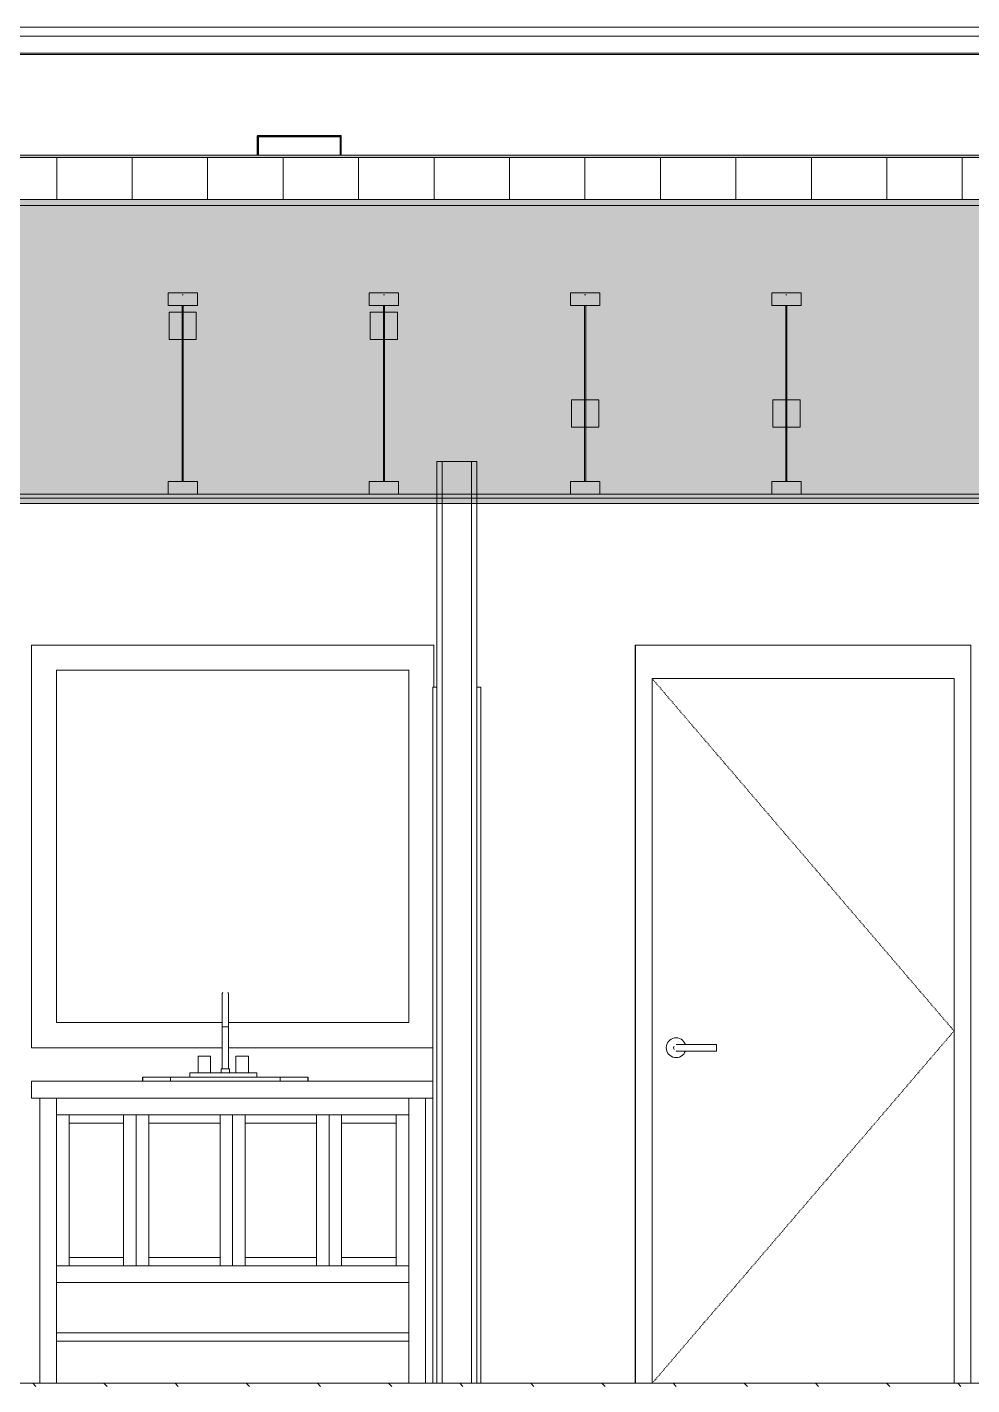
# Model space of a CAD drawing. Header units: inches. Extents: x -4168 to 1483, y -300 to 637.
# Drawn here: x -3323.2 to -3210.5, y 267.8 to 429.7 of the extents above; entities that cross this region are included whole.
import ezdxf

# ---------------------------------------------------------------- set-up
doc = ezdxf.new("R2010")
doc.units = ezdxf.units.IN
doc.header["$MEASUREMENT"] = 0
doc.linetypes.add('Dash 1_16_', pattern=[0.125, 0.0625, -0.0625])
doc.linetypes.add('Grid Line 1_2_', pattern=[0.875, 0.5, -0.125, 0.125, -0.125])
for name, color, linetype, lineweight in [('0-1', 7, 'Continuous', 5), ('0-2', 9, 'Continuous', 9), ('0-3', 55, 'Continuous', 9), ('0-4', 7, 'Continuous', 9), ('A-DOOR-4', 7, 'Dash 1_16_', 9), ('A-DOOR-5', 7, 'Continuous', 9), ('A-DOOR-FRAM-1', 133, 'Continuous', 20), ('A-DOOR-FRAM-3', 7, 'Continuous', 9), ('A-FLOR-7', 192, 'Continuous', 9), ('A-FLOR-LEVL-1', 51, 'Grid Line 1_2_', 9), ('A-FLOR-PATT-1', 45, 'Continuous', 9), ('A-GENM-1', 55, 'Continuous', 9), ('A-ROOF-1', 252, 'Continuous', 13), ('A-ROOF-2', 251, 'Continuous', 5), ('A-ROOF-3', 132, 'Continuous', 9), ('A-ROOF-PATT-1', 45, 'Continuous', 9), ('A-WALL-1', 253, 'Continuous', 9), ('A-WALL-2', 53, 'Continuous', 13), ('A-WALL-6', 55, 'Continuous', 9), ('I-WALL-4', 55, 'Continuous', 9), ('P-SANR-FIXT-1', 9, 'Continuous', 9), ('Q-CASE-2', 9, 'Continuous', 9), ('S-BEAM-2', 7, 'Continuous', 9), ('S-BEAM-4', 55, 'Continuous', 9)]:
    doc.layers.add(name, color=color, linetype=linetype, lineweight=lineweight)

# ---------------------------------------------------------------- blocks, each defined once
blk = doc.blocks.new('Bath Vanity - Bath Vanity 48_-2551079-BUILDING SECTION - NORTH_SOUTH THRU PARKING RAMP - LOOKING WEST')
at = {"layer": 'Q-CASE-2'}
for p, q in [((-2833.07, 172), (-2785.2, 172)), ((-2833.07, 170), (-2833.07, 172)), ((-2785.2, 170), (-2833.07, 170)), ((-2832.07, 136), (-2832.07, 170)), ((-2830.07, 168), (-2830.07, 170)), ((-2830.07, 136), (-2830.07, 170)), ((-2788.07, 170), (-2788.07, 168)), ((-2788.07, 136), (-2788.07, 170)), ((-2786.07, 136), (-2786.07, 170)), ((-2830.07, 168), (-2828.57, 168)), ((-2830.07, 168), (-2830.07, 150)), ((-2788.07, 168), (-2830.07, 168)), ((-2822.07, 168), (-2828.57, 168)), ((-2828.57, 168), (-2828.57, 167)), ((-2828.57, 150), (-2828.57, 168)), ((-2822.07, 167), (-2828.57, 167)), ((-2828.57, 167), (-2828.57, 151)), ((-2828.57, 167), (-2822.07, 167)), ((-2822.07, 167), (-2822.07, 168)), ((-2822.07, 168), (-2820.57, 168)), ((-2822.07, 168), (-2822.07, 150)), ((-2822.07, 151), (-2822.07, 167)), ((-2820.57, 168), (-2819.07, 168)), ((-2820.57, 168), (-2820.57, 150)), ((-2820.57, 150), (-2820.57, 168)), ((-2810.57, 168), (-2819.07, 168)), ((-2819.07, 168), (-2819.07, 167)), ((-2819.07, 150), (-2819.07, 168)), ((-2819.07, 167), (-2810.57, 167)), ((-2810.57, 167), (-2819.07, 167)), ((-2819.07, 167), (-2819.07, 151)), ((-2810.57, 167), (-2810.57, 168)), ((-2810.57, 168), (-2809.07, 168)), ((-2810.57, 168), (-2810.57, 150)), ((-2810.57, 151), (-2810.57, 167)), ((-2809.07, 168), (-2807.57, 168)), ((-2809.07, 168), (-2809.07, 150)), ((-2809.07, 150), (-2809.07, 168)), ((-2799.07, 168), (-2807.57, 168)), ((-2807.57, 168), (-2807.57, 167)), ((-2807.57, 150), (-2807.57, 168)), ((-2807.57, 167), (-2799.07, 167)), ((-2799.07, 167), (-2807.57, 167)), ((-2807.57, 167), (-2807.57, 151)), ((-2799.07, 167), (-2799.07, 168)), ((-2799.07, 168), (-2797.57, 168)), ((-2799.07, 168), (-2799.07, 150)), ((-2799.07, 151), (-2799.07, 167)), ((-2797.57, 168), (-2796.07, 168)), ((-2797.57, 168), (-2797.57, 150)), ((-2797.57, 150), (-2797.57, 168)), ((-2789.57, 168), (-2796.07, 168)), ((-2796.07, 168), (-2796.07, 167)), ((-2796.07, 150), (-2796.07, 168)), ((-2796.07, 167), (-2789.57, 167)), ((-2789.57, 167), (-2796.07, 167)), ((-2796.07, 167), (-2796.07, 151)), ((-2789.57, 167), (-2789.57, 168)), ((-2789.57, 168), (-2788.07, 168)), ((-2789.57, 168), (-2789.57, 150)), ((-2789.57, 151), (-2789.57, 167)), ((-2788.07, 150), (-2788.07, 168)), ((-2828.57, 151), (-2822.07, 151)), ((-2822.07, 151), (-2828.57, 151)), ((-2828.57, 151), (-2828.57, 150)), ((-2822.07, 150), (-2822.07, 151)), ((-2810.57, 151), (-2819.07, 151)), ((-2819.07, 151), (-2819.07, 150)), ((-2819.07, 151), (-2810.57, 151)), ((-2810.57, 150), (-2810.57, 151)), ((-2799.07, 151), (-2807.57, 151)), ((-2807.57, 151), (-2807.57, 150)), ((-2807.57, 151), (-2799.07, 151)), ((-2799.07, 150), (-2799.07, 151)), ((-2789.57, 151), (-2796.07, 151)), ((-2796.07, 151), (-2796.07, 150)), ((-2796.07, 151), (-2789.57, 151)), ((-2789.57, 150), (-2789.57, 151)), ((-2828.57, 150), (-2830.07, 150)), ((-2830.07, 148), (-2830.07, 150)), ((-2788.07, 150), (-2830.07, 150)), ((-2828.57, 150), (-2822.07, 150)), ((-2820.57, 150), (-2822.07, 150)), ((-2819.07, 150), (-2820.57, 150)), ((-2819.07, 150), (-2810.57, 150)), ((-2809.07, 150), (-2810.57, 150)), ((-2807.57, 150), (-2809.07, 150)), ((-2807.57, 150), (-2799.07, 150)), ((-2797.57, 150), (-2799.07, 150)), ((-2796.07, 150), (-2797.57, 150)), ((-2796.07, 150), (-2789.57, 150)), ((-2788.07, 150), (-2789.57, 150)), ((-2788.07, 150), (-2788.07, 148)), ((-2788.07, 148), (-2830.07, 148)), ((-2830.07, 142), (-2788.07, 142)), ((-2830.07, 141), (-2788.07, 141))]:
    blk.add_line(p, q, dxfattribs=at)
blk = doc.blocks.new('BATHROOM MIRROR - BATHROOM MIRROR 48_-3124766-BUILDING SECTION - NORTH_SOUTH THRU PARKING RAMP - LOOKING WEST')
at = {"layer": 'Q-CASE-2'}
for p, q in [((-2833.07, 224), (-2833.07, 176)), ((-2785.07, 224), (-2833.07, 224)), ((-2785.07, 219), (-2785.07, 224)), ((-2830.07, 221), (-2788.07, 221)), ((-2830.07, 179), (-2830.07, 221)), ((-2788.07, 221), (-2788.07, 179)), ((-2810.3, 179), (-2830.07, 179)), ((-2788.07, 179), (-2809.57, 179)), ((-2833.07, 176), (-2810.31, 176)), ((-2809.56, 176), (-2785.2, 176))]:
    blk.add_line(p, q, dxfattribs=at)
blk = doc.blocks.new('SWING - SINGLE - FLUSH - SWING - FLUSH - 2-10 x 6-8 - PRIVACY-V8-BUILDING SECTION - NORTH_SOUTH THRU PARKING RAMP - LOOKING WEST')
at = {"layer": 'A-DOOR-FRAM-1'}
for p, q in [((-2785.2, 219), (-2785.2, 136)), ((-2784.7, 219), (-2785.2, 219)), ((-2784.7, 136), (-2784.7, 219)), ((-2779.45, 219), (-2779.95, 219)), ((-2779.95, 219), (-2779.95, 136)), ((-2779.45, 136), (-2779.45, 219)), ((-2785.2, 136), (-2784.7, 136)), ((-2779.95, 136), (-2779.45, 136))]:
    blk.add_line(p, q, dxfattribs=at)
blk = doc.blocks.new('CTR - 1st Phase - Unit Layouts_rvt-1-BUILDING SECTION - NORTH_SOUTH THRU PARKING RAMP - LOOKING WEST')
at = {"layer": 'A-WALL-1'}
for p, q in [((-3274.3, 377.87), (-3274.3, 268)), ((-3269.55, 377.87), (-3274.3, 377.87)), ((-3269.55, 268), (-3269.55, 377.87)), ((-3274.3, 268), (-3269.55, 268))]:
    blk.add_line(p, q, dxfattribs=at)
at = {"layer": 'A-WALL-2'}
for p, q in [((-3273.67, 268), (-3273.67, 377.87)), ((-3270.17, 268), (-3270.17, 377.87))]:
    blk.add_line(p, q, dxfattribs=at)
at = {"layer": 'P-SANR-FIXT-1'}
for p, q in [((-3299.91, 314.39), (-3299.91, 314.4)), ((-3299.16, 314.41), (-3299.16, 314.39)), ((-3299.91, 313.19), (-3299.91, 305.5)), ((-3299.16, 305.5), (-3299.16, 313.19)), ((-3299.91, 311.87), (-3299.91, 310.5)), ((-3299.16, 310.5), (-3299.16, 311.87)), ((-3299.54, 310.5), (-3299.9, 310.5)), ((-3299.17, 310.5), (-3299.54, 310.5)), ((-3302.79, 307), (-3302.79, 304.99)), ((-3302.79, 307), (-3301.29, 307)), ((-3301.29, 304.99), (-3301.29, 307)), ((-3298.29, 307), (-3298.29, 304.99)), ((-3298.29, 307), (-3296.79, 307)), ((-3296.79, 304.99), (-3296.79, 307)), ((-3309.41, 304.5), (-3309.41, 304)), ((-3309.38, 304.5), (-3306.06, 304.5)), ((-3309.38, 304), (-3309.38, 304.5)), ((-3306.06, 304.5), (-3293.01, 304.5)), ((-3306.06, 304.5), (-3306.06, 304)), ((-3303.79, 304.99), (-3303.79, 304.5)), ((-3303.77, 304.99), (-3303.04, 304.99)), ((-3303.04, 304.99), (-3302.04, 304.99)), ((-3302.04, 304.99), (-3297.54, 304.99)), ((-3300.04, 305.5), (-3300.04, 304.99)), ((-3300.04, 305.5), (-3299.04, 305.5)), ((-3299.04, 304.99), (-3299.04, 305.5)), ((-3297.54, 304.99), (-3296.54, 304.99)), ((-3296.54, 304.99), (-3295.8, 304.99)), ((-3295.79, 304.5), (-3295.79, 304.99)), ((-3293.01, 304.5), (-3289.69, 304.5)), ((-3293.01, 304), (-3293.01, 304.5)), ((-3289.69, 304), (-3289.69, 304.5)), ((-3289.66, 304), (-3289.66, 304.5))]:
    blk.add_line(p, q, dxfattribs=at)
at = {"layer": 'P-SANR-FIXT-1', "flags": 128}
for points in [[(-3299.91, 314.43), (-3299.9, 314.45), (-3299.9, 314.46), (-3299.9, 314.48), (-3299.89, 314.49), (-3299.89, 314.51), (-3299.88, 314.52), (-3299.87, 314.53), (-3299.87, 314.55), (-3299.86, 314.56), (-3299.85, 314.57)], [(-3299.91, 314.37), (-3299.91, 314.37), (-3299.91, 314.37), (-3299.91, 314.36), (-3299.91, 314.34), (-3299.91, 314.33), (-3299.91, 314.3), (-3299.91, 314.28), (-3299.91, 314.25), (-3299.91, 314.21), (-3299.91, 314.18), (-3299.91, 314.14), (-3299.91, 314.09), (-3299.91, 314.04), (-3299.91, 313.99), (-3299.91, 313.94), (-3299.91, 313.88), (-3299.91, 313.82), (-3299.91, 313.75), (-3299.91, 313.69), (-3299.91, 313.62), (-3299.91, 313.54), (-3299.91, 313.47), (-3299.91, 313.39), (-3299.91, 313.31), (-3299.91, 313.23), (-3299.91, 313.14), (-3299.91, 313.05), (-3299.91, 312.96), (-3299.91, 312.87), (-3299.91, 312.78), (-3299.91, 312.69), (-3299.91, 312.59), (-3299.91, 312.5), (-3299.91, 312.4), (-3299.91, 312.3), (-3299.91, 312.2), (-3299.91, 312.1), (-3299.91, 312), (-3299.91, 311.9), (-3299.91, 311.87)], [(-3299.91, 313.19), (-3299.91, 313.23), (-3299.91, 313.28), (-3299.91, 313.33), (-3299.91, 313.38), (-3299.91, 313.42), (-3299.91, 313.47), (-3299.91, 313.52), (-3299.91, 313.56), (-3299.91, 313.61), (-3299.91, 313.65), (-3299.91, 313.69), (-3299.91, 313.74), (-3299.91, 313.78), (-3299.91, 313.82), (-3299.91, 313.86), (-3299.91, 313.9), (-3299.91, 313.93), (-3299.91, 313.97), (-3299.91, 314.01), (-3299.91, 314.04), (-3299.91, 314.07), (-3299.91, 314.1), (-3299.91, 314.13), (-3299.91, 314.16)], [(-3299.22, 314.58), (-3299.21, 314.56), (-3299.2, 314.55), (-3299.2, 314.54), (-3299.19, 314.52), (-3299.19, 314.51), (-3299.18, 314.5), (-3299.18, 314.48), (-3299.17, 314.47), (-3299.17, 314.45), (-3299.17, 314.44), (-3299.16, 314.42)], [(-3299.16, 311.87), (-3299.16, 311.97), (-3299.16, 312.07), (-3299.16, 312.17), (-3299.16, 312.27), (-3299.16, 312.37), (-3299.16, 312.47), (-3299.16, 312.57), (-3299.16, 312.66), (-3299.16, 312.76), (-3299.16, 312.85), (-3299.16, 312.94), (-3299.16, 313.03), (-3299.16, 313.12), (-3299.16, 313.2), (-3299.16, 313.29), (-3299.16, 313.37), (-3299.16, 313.45), (-3299.16, 313.52), (-3299.16, 313.6), (-3299.16, 313.67), (-3299.16, 313.74), (-3299.16, 313.8), (-3299.16, 313.86), (-3299.16, 313.92), (-3299.16, 313.98), (-3299.16, 314.03), (-3299.16, 314.08), (-3299.16, 314.13), (-3299.16, 314.17), (-3299.16, 314.21), (-3299.16, 314.24), (-3299.16, 314.27), (-3299.16, 314.3), (-3299.16, 314.32), (-3299.16, 314.34), (-3299.16, 314.35), (-3299.16, 314.36), (-3299.16, 314.37), (-3299.16, 314.37), (-3299.16, 314.37)], [(-3299.16, 314.14), (-3299.16, 314.11), (-3299.16, 314.08), (-3299.16, 314.05), (-3299.16, 314.01), (-3299.16, 313.98), (-3299.16, 313.94), (-3299.16, 313.91), (-3299.16, 313.87), (-3299.16, 313.83), (-3299.16, 313.79), (-3299.16, 313.75), (-3299.16, 313.7), (-3299.16, 313.66), (-3299.16, 313.62), (-3299.16, 313.57), (-3299.16, 313.53), (-3299.16, 313.48), (-3299.16, 313.44), (-3299.16, 313.39), (-3299.16, 313.34), (-3299.16, 313.3), (-3299.16, 313.25), (-3299.16, 313.2), (-3299.16, 313.19)]]:
    blk.add_lwpolyline(points, dxfattribs=at)
at = {"layer": '0-2'}
for name in ['BATHROOM MIRROR - BATHROOM MIRROR 48_-3124766-BUILDING SECTION - NORTH_SOUTH THRU PARKING RAMP - LOOKING WEST', 'SWING - SINGLE - FLUSH - SWING - FLUSH - 2-10 x 6-8 - PRIVACY-V8-BUILDING SECTION - NORTH_SOUTH THRU PARKING RAMP - LOOKING WEST', 'Bath Vanity - Bath Vanity 48_-2551079-BUILDING SECTION - NORTH_SOUTH THRU PARKING RAMP - LOOKING WEST']:
    blk.add_blockref(name, (-489.6, 132), dxfattribs=at)
blk = doc.blocks.new('HOLLOW METAL - UNIT DOOR-V36-BUILDING SECTION - NORTH_SOUTH THRU PARKING RAMP - LOOKING WEST')
at = {"layer": 'A-DOOR-4'}
for p, q in [((-3084.57, 352), (-3048.57, 310)), ((-3048.57, 310), (-3084.57, 268))]:
    blk.add_line(p, q, dxfattribs=at)
at = {"layer": 'A-DOOR-5'}
for p, q in [((-3084.57, 352), (-3084.57, 268)), ((-3048.57, 352), (-3084.57, 352)), ((-3048.57, 268), (-3048.57, 352)), ((-3076.9, 308.39), (-3081.03, 308.39)), ((-3081.03, 307.61), (-3076.9, 307.61)), ((-3076.9, 308.39), (-3076.9, 308)), ((-3076.9, 308), (-3076.9, 307.61))]:
    blk.add_line(p, q, dxfattribs=at)
at = {"layer": 'A-DOOR-5', "flags": 128}
for points in [[(-3081.03, 308.39), (-3081.05, 308.39), (-3081.08, 308.39), (-3081.1, 308.39), (-3081.12, 308.39), (-3081.15, 308.39), (-3081.17, 308.39), (-3081.19, 308.39), (-3081.22, 308.39), (-3081.24, 308.39), (-3081.26, 308.39), (-3081.28, 308.39), (-3081.3, 308.39), (-3081.32, 308.39), (-3081.34, 308.39), (-3081.36, 308.39), (-3081.38, 308.39), (-3081.4, 308.39), (-3081.42, 308.39), (-3081.44, 308.39), (-3081.45, 308.39), (-3081.47, 308.39), (-3081.49, 308.39), (-3081.5, 308.39), (-3081.51, 308.39), (-3081.53, 308.39), (-3081.54, 308.39), (-3081.55, 308.39), (-3081.56, 308.39), (-3081.57, 308.39), (-3081.58, 308.39), (-3081.59, 308.39), (-3081.6, 308.39), (-3081.6, 308.39), (-3081.61, 308.39), (-3081.61, 308.39), (-3081.62, 308.39), (-3081.62, 308.39), (-3081.62, 308.39), (-3081.62, 308.39)], [(-3081.62, 307.61), (-3081.62, 307.61), (-3081.62, 307.61), (-3081.62, 307.61), (-3081.61, 307.61), (-3081.61, 307.61), (-3081.6, 307.61), (-3081.6, 307.61), (-3081.59, 307.61), (-3081.58, 307.61), (-3081.57, 307.61), (-3081.56, 307.61), (-3081.55, 307.61), (-3081.54, 307.61), (-3081.53, 307.61), (-3081.52, 307.61), (-3081.5, 307.61), (-3081.49, 307.61), (-3081.47, 307.61), (-3081.46, 307.61), (-3081.44, 307.61), (-3081.42, 307.61), (-3081.41, 307.61), (-3081.39, 307.61), (-3081.37, 307.61), (-3081.35, 307.61), (-3081.33, 307.61), (-3081.31, 307.61), (-3081.29, 307.61), (-3081.27, 307.61), (-3081.24, 307.61), (-3081.22, 307.61), (-3081.2, 307.61), (-3081.18, 307.61), (-3081.15, 307.61), (-3081.13, 307.61), (-3081.11, 307.61), (-3081.08, 307.61), (-3081.06, 307.61), (-3081.04, 307.61), (-3081.03, 307.61)]]:
    blk.add_lwpolyline(points, dxfattribs=at)
at = {"layer": 'A-DOOR-5'}
for centre, radius, start, end in [((-3081.72, 308), 1.18, 19.6343, 180), ((-3081.72, 308), 1.18, 180, 340.4367), ((-3081.62, 308), 0.394, 150, 180), ((-3081.62, 308), 0.394, 180, 210), ((-3081.62, 308), 0.394, 90, 105), ((-3081.62, 308), 0.394, 255, 270)]:
    blk.add_arc(centre, radius, start, end, dxfattribs=at)
at = {"layer": 'A-DOOR-FRAM-3'}
for p, q in [((-3086.57, 356), (-3086.57, 268)), ((-3046.57, 356), (-3086.57, 356)), ((-3046.57, 268), (-3046.57, 356)), ((-3084.57, 268), (-3084.57, 352)), ((-3084.57, 352), (-3048.57, 352)), ((-3048.57, 268), (-3048.57, 352))]:
    blk.add_line(p, q, dxfattribs=at)
blk = doc.blocks.new('CTR - 1st Phase - Common Walls_rvt-1-BUILDING SECTION - NORTH_SOUTH THRU PARKING RAMP - LOOKING WEST')
at = {"layer": 'I-WALL-4'}
for p, q in [((-3250.64, 268), (-3250.64, 356)), ((-3250.64, 356), (-3210.64, 356)), ((-3210.64, 356), (-3210.64, 268))]:
    blk.add_line(p, q, dxfattribs=at)
at = {"layer": '0-4'}
blk.add_blockref('HOLLOW METAL - UNIT DOOR-V36-BUILDING SECTION - NORTH_SOUTH THRU PARKING RAMP - LOOKING WEST', (-164.06, 0), dxfattribs=at)
blk = doc.blocks.new('TRUSS - 24_-2435216-BUILDING SECTION - NORTH_SOUTH THRU PARKING RAMP - LOOKING WEST')
at = {"layer": 'S-BEAM-2'}
for p, q in [((-2663.67, 134), (-2663.67, 132.5)), ((-2660.17, 134), (-2663.67, 134)), ((-2660.17, 132.5), (-2660.17, 134)), ((-2663.67, 132.5), (-2660.17, 132.5)), ((-2660.3, 121.22), (-2663.55, 121.22)), ((-2663.55, 121.22), (-2663.55, 117.97)), ((-2660.3, 117.97), (-2660.3, 121.22)), ((-2663.55, 117.97), (-2660.3, 117.97)), ((-2663.67, 111.5), (-2663.67, 110)), ((-2660.17, 111.5), (-2663.67, 111.5)), ((-2660.17, 110), (-2660.17, 111.5)), ((-2663.67, 110), (-2660.17, 110))]:
    blk.add_line(p, q, dxfattribs=at)
at = {"layer": 'S-BEAM-4'}
for p, q in [((-2661.86, 133.75), (-2661.99, 133.75)), ((-2661.99, 132.5), (-2661.99, 111.5)), ((-2661.86, 111.5), (-2661.86, 132.5))]:
    blk.add_line(p, q, dxfattribs=at)
blk = doc.blocks.new('TRUSS - 24_-2435176-BUILDING SECTION - NORTH_SOUTH THRU PARKING RAMP - LOOKING WEST')
at = {"layer": 'S-BEAM-2'}
for p, q in [((-2519.67, 134), (-2519.67, 132.5)), ((-2516.17, 134), (-2519.67, 134)), ((-2516.17, 132.5), (-2516.17, 134)), ((-2519.67, 132.5), (-2516.17, 132.5)), ((-2516.3, 131.68), (-2519.55, 131.68)), ((-2519.55, 131.68), (-2519.55, 128.43)), ((-2516.3, 128.43), (-2516.3, 131.68)), ((-2519.55, 128.43), (-2516.3, 128.43)), ((-2519.67, 111.5), (-2519.67, 110)), ((-2516.17, 111.5), (-2519.67, 111.5)), ((-2516.17, 110), (-2516.17, 111.5)), ((-2519.67, 110), (-2516.17, 110))]:
    blk.add_line(p, q, dxfattribs=at)
at = {"layer": 'S-BEAM-4'}
for p, q in [((-2517.86, 133.75), (-2517.99, 133.75)), ((-2517.99, 132.5), (-2517.99, 111.5)), ((-2517.86, 111.5), (-2517.86, 132.5))]:
    blk.add_line(p, q, dxfattribs=at)
blk = doc.blocks.new('CTR - 1st Phase - Structure_rvt-1-BUILDING SECTION - NORTH_SOUTH THRU PARKING RAMP - LOOKING WEST')
at = {"layer": '0-3'}
for name, p in [('TRUSS - 24_-2435176-BUILDING SECTION - NORTH_SOUTH THRU PARKING RAMP - LOOKING WEST', (-786.7, 264)), ('TRUSS - 24_-2435176-BUILDING SECTION - NORTH_SOUTH THRU PARKING RAMP - LOOKING WEST', (-762.7, 264)), ('TRUSS - 24_-2435216-BUILDING SECTION - NORTH_SOUTH THRU PARKING RAMP - LOOKING WEST', (-594.7, 264)), ('TRUSS - 24_-2435216-BUILDING SECTION - NORTH_SOUTH THRU PARKING RAMP - LOOKING WEST', (-570.7, 264))]:
    blk.add_blockref(name, p, dxfattribs=at)
blk = doc.blocks.new('Basic Wall _ EXT - FIBER CEMENT - SMALL - ___-2145929-BUILDING SECTION - NORTH_SOUTH THRU PARKING RAMP - LOOKING WEST')
at = {"layer": 'A-WALL-6'}
for p, q in [((-2061.36, 429.66), (-3867.29, 429.66)), ((-2076.8, 428.6), (-3851.85, 428.6)), ((-3851.44, 426.42), (-2077.21, 426.42)), ((-2077.53, 426.57), (-3851.11, 426.57))]:
    blk.add_line(p, q, dxfattribs=at)
blk = doc.blocks.new('Family1 - SCUPPER - east_west-2920095-BUILDING SECTION - NORTH_SOUTH THRU PARKING RAMP - LOOKING WEST')
at = {"layer": 'A-GENM-1'}
for p, q in [((-2632.92, 416.73), (-2642.92, 416.73)), ((-2642.92, 416.73), (-2642.92, 414.39)), ((-2642.8, 414.39), (-2642.8, 416.6)), ((-2642.8, 416.6), (-2633.05, 416.6)), ((-2633.05, 416.6), (-2633.05, 414.39)), ((-2632.92, 414.39), (-2632.92, 416.73))]:
    blk.add_line(p, q, dxfattribs=at)

msp = doc.modelspace()

# ---------------------------------------------------------------- hatches: boundary and pattern name
at = {"layer": 'A-FLOR-PATT-1'}
h = msp.add_hatch(dxfattribs=at)
h.set_pattern_fill('FP_2', color=256, style=0, pattern_type=2)
h.set_pattern_definition([(135, (-3769.654, 146.633), (-4.24264, -4.24264), [])])
h.paths.add_polyline_path([(-2920.7612, 267.625), (-2076.7987, 267.625), (-2076.7987, 268), (-3408.6737, 268), (-3408.6737, 267.625), (-2924.0475, 267.625)], flags=0)
h.paths.add_polyline_path([(-3855.8487, 267.625), (-3855.8175, 267.6271), (-3855.8487, 267.6271)], flags=0)
h.paths.add_polyline_path([(-3851.8487, 267.625), (-3479.2237, 267.625), (-3479.2237, 268), (-3851.8487, 268), (-3851.8487, 267.6311)], flags=0)
at = {"layer": 'A-ROOF-1'}
msp.add_hatch(color=256, dxfattribs=at).paths.add_polyline_path([(-2764.8353, 414.1376), (-2076.7987, 414.1376), (-2076.7987, 414.3877), (-3407.6737, 414.3877), (-3407.6737, 414.1376), (-2781.5944, 414.1376)], flags=0)
at = {"layer": 'A-ROOF-2'}
h = msp.add_hatch(color=256, dxfattribs=at)
h.paths.add_polyline_path([(-2717.7237, 373.5), (-2717.7237, 374), (-2914.1362, 374), (-2914.1362, 373.5), (-2718.9737, 373.5)], flags=0)
h.paths.add_polyline_path([(-3402.5487, 373.5), (-3207.6362, 373.5), (-3207.6362, 374), (-3403.1737, 373.9983), (-3403.1737, 373.5)], flags=0)
h.paths.add_polyline_path([(-2076.7987, 373.5), (-2076.1737, 373.5), (-2076.1737, 374), (-2510.9362, 374), (-2510.9362, 373.5), (-2094.4678, 373.5)], flags=0)
h.paths.add_polyline_path([(-3202.1362, 373.5), (-2919.6362, 373.5), (-2919.6362, 374), (-3202.1362, 374), (-3202.1362, 373.9228)], flags=0)
h.paths.add_polyline_path([(-2517.6372, 373.5), (-2516.4362, 373.5), (-2516.4362, 374), (-2712.2237, 374), (-2712.2237, 373.5), (-2521.827, 373.5)], flags=0)
at = {"layer": 'A-ROOF-PATT-1'}
h = msp.add_hatch(dxfattribs=at)
h.set_pattern_fill('FP_8', color=256, style=0, pattern_type=2)
h.set_pattern_definition([(0, (-3769.654, 146.633), (0, 9), []), (90, (-3769.654, 146.633), (-9, 6e-16), [])])
h.paths.add_polyline_path([(-2748.0761, 409.1366), (-2076.1737, 409.1366), (-2076.1737, 414.1376), (-3407.6737, 414.1376), (-3407.6737, 409.1366), (-2764.8353, 409.1366)], flags=0)
h = msp.add_hatch(dxfattribs=at)
h.set_pattern_fill('FP_4', color=256, style=0, pattern_type=2)
h.set_pattern_definition([(0, (-3769.654, 146.633), (0, 4.798), []), (315, (-3769.654, 146.633), (4.7984266, 0), [6.786, -6.786]), (45, (-3769.654, 146.633), (4.7984266, 0), [6.786, -6.786])])
h.paths.add_polyline_path([(-2714.5577, 408.3864), (-2076.1737, 408.3864), (-2076.1737, 409.1366), (-3407.6737, 409.1366), (-3407.6737, 408.3864), (-2731.3169, 408.3864)], flags=0)
h = msp.add_hatch(dxfattribs=at)
h.set_pattern_fill('FP_1', color=256, style=0, pattern_type=2)
h.set_pattern_definition([(161.57, (-3769.174, 147.113), (-3.8399538, -1.54e-05), [0, -27.322, 3.034, 0]), (18.43, (-3770.134, 147.113), (-3.8399538, 1.54e-05), [0, -27.322, 3.034, 0]), (108.43, (-3769.174, 147.113), (1.919622, -9.6005246), [9.106, -21.25]), (71.57, (-3770.134, 147.113), (1.919622, 9.6005246), [9.106, -21.25])])
h.paths.add_polyline_path([(-3407.6737, 374), (-2076.1737, 374), (-2076.1737, 408.3864), (-3407.6737, 408.3864), (-3407.6737, 383.387)], flags=0)
h = msp.add_hatch(dxfattribs=at)
h.set_pattern_fill('FP_5', color=256, style=0, pattern_type=2)
h.set_pattern_definition([(0, (-3769.654, 146.633), (30.72, 7.68), [1.267, -21.773, 1.267, -21.773, -122.88]), (0, (-3769.654, 146.633), (30.72, 7.68), [-46.08, 1.267, -44.813, 1.267, -21.773, -53.76]), (0, (-3769.654, 146.633), (30.72, 7.68), [-115.2, 1.267, -14.093, 1.267, -37.133]), (120, (-3758.134, 150.473), (-22.011075, 22.7643), [1.267, -21.773, 1.267, -21.773, -122.88]), (120, (-3758.134, 150.473), (-22.011075, 22.7643), [-46.08, 1.267, -44.813, 1.267, -21.773, -53.76]), (120, (-3758.134, 150.473), (-22.011075, 22.7643), [-115.2, 1.267, -14.093, 1.267, -37.133]), (240, (-3754.294, 165.833), (-8.708925, -30.4443), [1.267, -21.773, 1.267, -21.773, -122.88]), (240, (-3754.294, 165.833), (-8.708925, -30.4443), [-46.08, 1.267, -44.813, 1.267, -21.773, -53.76]), (240, (-3754.294, 165.833), (-8.708925, -30.4443), [-115.2, 1.267, -14.093, 1.267, -37.133])])
h.paths.add_polyline_path([(-3075.0237, 372.875), (-2076.7987, 372.875), (-2076.7987, 373.5), (-3407.6737, 373.5), (-3407.6737, 372.875), (-3083.2598, 372.875)], flags=0)

# ---------------------------------------------------------------- linework, layer by layer
at = {"layer": 'A-FLOR-7'}
msp.add_line((-3146.9862, 268), (-3362.9862, 268), dxfattribs=at)
at = {"layer": 'A-FLOR-LEVL-1'}
msp.add_line((-4167.9645, 268), (-1830.091, 268), dxfattribs=at)
at = {"layer": 'A-ROOF-3'}
for p, q in [((-2076.7987, 414.3877), (-3407.6737, 414.3877)), ((-2076.1737, 414.1376), (-3407.6737, 414.1376)), ((-2076.1737, 409.1366), (-3407.6737, 409.1366)), ((-2076.1737, 408.3864), (-3407.6737, 408.3864)), ((-3408.6737, 374), (-2076.1737, 374)), ((-3408.6737, 373.5), (-2076.1737, 373.5)), ((-3408.6737, 372.875), (-2076.7987, 372.875))]:
    msp.add_line(p, q, dxfattribs=at)
at = {"layer": 'A-WALL-6'}
for p, q in [((-3295.7237, 414.3877), (-3295.7237, 416.7266)), ((-3295.7237, 416.7266), (-3285.7237, 416.7266)), ((-3285.7237, 416.7266), (-3285.7237, 414.3877))]:
    msp.add_line(p, q, dxfattribs=at)

# ---------------------------------------------------------------- block references
at = {"layer": '0-1'}
for name in ['CTR - 1st Phase - Structure_rvt-1-BUILDING SECTION - NORTH_SOUTH THRU PARKING RAMP - LOOKING WEST', 'CTR - 1st Phase - Common Walls_rvt-1-BUILDING SECTION - NORTH_SOUTH THRU PARKING RAMP - LOOKING WEST', 'CTR - 1st Phase - Unit Layouts_rvt-1-BUILDING SECTION - NORTH_SOUTH THRU PARKING RAMP - LOOKING WEST']:
    msp.add_blockref(name, (0, 0), dxfattribs=at)
at = {"layer": 'A-GENM-1'}
msp.add_blockref('Family1 - SCUPPER - east_west-2920095-BUILDING SECTION - NORTH_SOUTH THRU PARKING RAMP - LOOKING WEST', (-652.8, 0), dxfattribs=at)
at = {"layer": 'A-WALL-6'}
msp.add_blockref('Basic Wall _ EXT - FIBER CEMENT - SMALL - ___-2145929-BUILDING SECTION - NORTH_SOUTH THRU PARKING RAMP - LOOKING WEST', (0, 0), dxfattribs=at)

doc.saveas('drawing.dxf')
